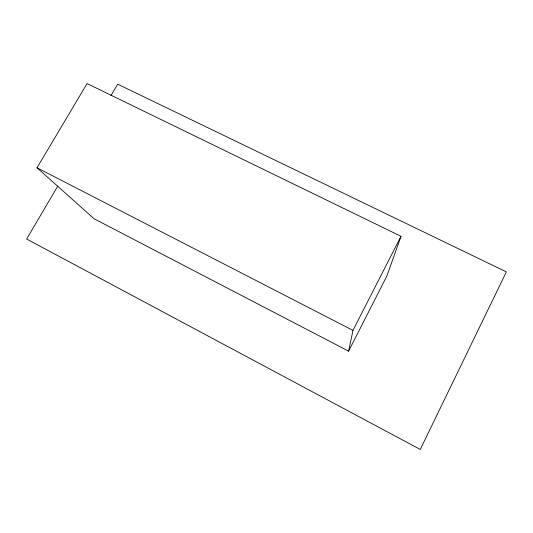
<?xml version="1.0" encoding="UTF-8"?>
<svg xmlns="http://www.w3.org/2000/svg" width="533" height="533" viewBox="0 0 533 533"><rect width="100%" height="100%" fill="white"/><g stroke="black" fill="none" stroke-linecap="round" stroke-linejoin="round"><path stroke-width="0.8" d="M348.609 351.16L352.973 330.393L400.989 236.292L87.079 83.554L37.024 167.782L94.061 218.75L348.609 351.16L386.951 275.841L400.989 236.292M57.837 185.984L26.65 239.044L420.264 449.446L506.35 271.877L117.68 84.167L110.937 95.64M37.024 167.782L352.973 330.393"/></g></svg>
